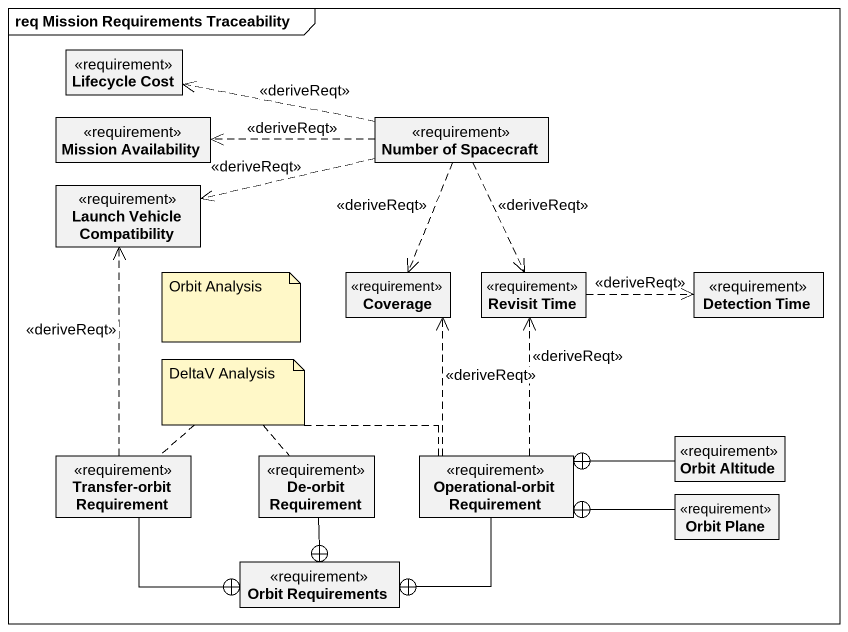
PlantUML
@startuml
mainframe req Mission Requirements Traceability
hide circle
hide empty members
class "Lifecycle Cost" as Lifecycle_Cost <<requirement>>
class "Mission Availability" as Mission_Availability <<requirement>>
class "Number of Spacecraft" as Number_of_Spacecraft <<requirement>>
class "Launch Vehicle Compatibility" as Launch_Vehicle_Compatibility <<requirement>>
class Coverage <<requirement>>
class "Revisit Time" as Revisit_Time <<requirement>>
class "Detection Time" as Detection_Time <<requirement>>
class "Orbit Altitude" as Orbit_Altitude <<requirement>>
class "Transfer-orbit Requirement" as Transfer_orbit_Requirement <<requirement>>
class "De-orbit Requirement" as De_orbit_Requirement <<requirement>>
class "Operational-orbit Requirement" as Operational_orbit <<requirement>>
class "Orbit Plane" as Orbit_Plane <<requirement>>
class "Orbit Requirements" as Orbit_Requirements <<requirement>>
Number_of_Spacecraft .left.> Lifecycle_Cost : <<deriveReqt>>
Number_of_Spacecraft .left.> Mission_Availability : <<deriveReqt>>
Number_of_Spacecraft .left.> Launch_Vehicle_Compatibility : <<deriveReqt>>
Number_of_Spacecraft ..> Coverage : <<deriveReqt>>
Number_of_Spacecraft ..> Revisit_Time : <<deriveReqt>>
Revisit_Time .right.> Detection_Time : <<deriveReqt>>
Orbit_Altitude -left-+ Operational_orbit
Transfer_orbit_Requirement .up.> Launch_Vehicle_Compatibility : <<deriveReqt>>
Transfer_orbit_Requirement -right-+ Orbit_Requirements
De_orbit_Requirement --+ Orbit_Requirements
Operational_orbit .up.> Coverage : <<deriveReqt>>
Operational_orbit .up.> Revisit_Time : <<deriveReqt>>
Operational_orbit -left-+ Orbit_Requirements
Orbit_Plane -left-+ Operational_orbit
note as N1
  Orbit Analysis
end note
note as N2
  DeltaV Analysis
end note
N2 .. Operational_orbit
N2 .. De_orbit_Requirement
N2 .. Transfer_orbit_Requirement
@enduml
